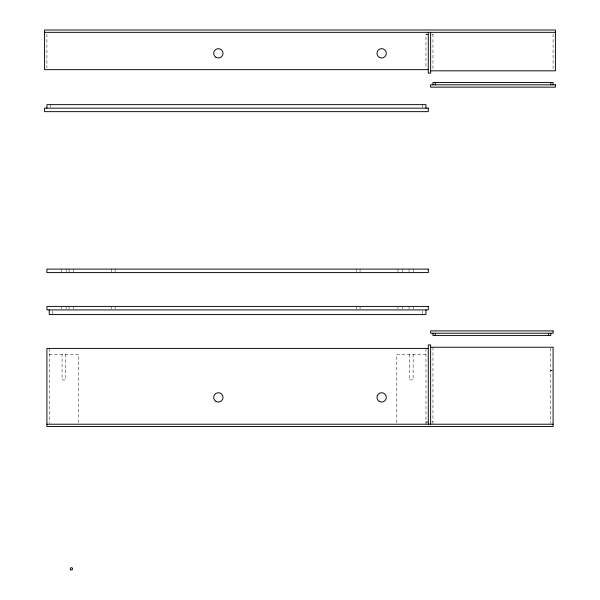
<?xml version="1.0" encoding="UTF-8"?>
<svg xmlns="http://www.w3.org/2000/svg" width="600" height="600" viewBox="0 0 600 600"><rect width="100%" height="100%" fill="white"/><g stroke="black" fill="none" stroke-linecap="round" stroke-linejoin="round"><path stroke-width="0.45" stroke-dasharray="3 2.25" d="M428.295 34.133L425.963 34.133L425.963 67.785M425.963 34.665L428.295 34.665M431.79 34.665L432.96 34.665M49.245 354.233L78.405 354.233L78.405 423.278M425.963 354.233L396.803 354.233L396.803 423.278M550.755 370.567L552.308 370.567M550.755 370.688L552.308 370.688M409.65 379.89L413.115 379.89L413.13 354.233M425.963 421.822L427.71 421.822M431.79 421.822L432.96 421.822M425.963 422.355L427.515 422.355M553.088 34.162L553.088 69.907M550.755 348.165L550.755 423.293M432.96 34.133L432.96 70.823M432.96 347.235L432.96 424.215M425.963 348.405L425.963 424.215M422.46 104.64L422.46 107.265M422.46 310.845L422.46 314.58M413.715 269.093L413.715 271.718M413.715 306.413L413.715 309.038M409.635 354.233L409.635 379.89M409.05 269.093L409.05 271.718M409.05 306.413L409.05 309.038M402.638 269.093L402.638 271.718M402.638 306.413L402.638 309.038M397.972 269.093L397.972 271.718M397.972 306.413L397.972 309.038M360.06 269.093L360.06 271.718M360.06 306.413L360.06 309.038M356.565 269.093L356.565 271.718M356.565 306.413L356.565 309.038M115.14 269.093L115.14 271.718M115.14 306.413L115.14 309.038M111.645 269.093L111.645 271.718M111.645 306.413L111.645 309.038M73.74 269.093L73.74 271.718M73.74 306.413L73.74 309.038M69.075 269.093L69.075 271.718M69.075 306.413L69.075 309.038M66.157 269.093L66.157 271.718M66.157 306.413L66.157 309.038M65.573 354.233L65.573 379.897L62.093 379.897L62.07 354.233M61.492 269.093L61.492 271.718M61.492 306.413L61.492 309.038M52.74 310.845L52.74 314.58M50.407 104.64L50.407 107.265M49.245 348.405L49.245 423.278M46.912 34.2L46.912 67.785"/><path stroke-width="0.9" d="M44.58 32.332L555.42 32.332M428.295 69.653L44.58 69.653L44.58 30L555.42 30L555.42 70.823L430.627 70.823M430.627 347.235L553.088 347.235L553.088 426.548L46.912 426.548L46.912 348.405L428.295 348.405M46.912 424.215L553.088 424.215M553.088 84.817L553.088 82.485L432.96 82.485L432.96 84.817M550.755 82.485L550.755 84.817M550.755 333.24L550.755 335.572L432.96 335.572L432.96 333.24M548.423 333.24L548.423 335.572M435.293 82.485L435.293 84.817M435.293 333.24L435.293 335.572M430.627 32.332L430.627 73.155L428.295 73.155L428.295 32.332M430.627 424.215L430.627 344.903L428.295 344.903L428.295 424.215M425.963 108.142L425.963 104.64L46.912 104.64L46.912 108.142M425.963 309.915L425.963 314.58L49.245 314.58L49.245 309.915M555.42 84.817L430.627 84.817L430.627 87.15L555.42 87.15L555.42 84.817M428.295 108.142L44.58 108.142L44.58 111.645L428.295 111.645L428.295 108.142M428.295 269.093L46.912 269.093L46.912 272.595L428.295 272.595L428.295 269.093M428.295 306.413L46.912 306.413L46.912 309.915L428.295 309.915L428.295 306.413M553.088 330.907L430.627 330.907L430.627 333.24L553.088 333.24L553.088 330.907M216.022 401.43A4.665 4.665 0 0 0 223.028 397.388A4.665 4.665 0 0 0 216.022 393.345A4.665 4.665 0 0 0 216.022 401.43M379.312 401.43A4.665 4.665 0 0 0 386.31 397.388A4.665 4.665 0 0 0 379.312 393.345A4.665 4.665 0 0 0 379.312 401.43M379.312 57.367A4.665 4.665 0 0 0 386.31 53.325A4.665 4.665 0 0 0 379.312 49.282A4.665 4.665 0 0 0 379.312 57.367M216.022 57.367A4.665 4.665 0 0 0 223.028 53.325A4.665 4.665 0 0 0 216.022 49.282A4.665 4.665 0 0 0 216.022 57.367M70.748 569.798A1.17 1.17 0 0 0 72.57 568.92A1.17 1.17 0 0 0 70.898 567.787A1.17 1.17 0 0 0 70.748 569.798"/></g></svg>
